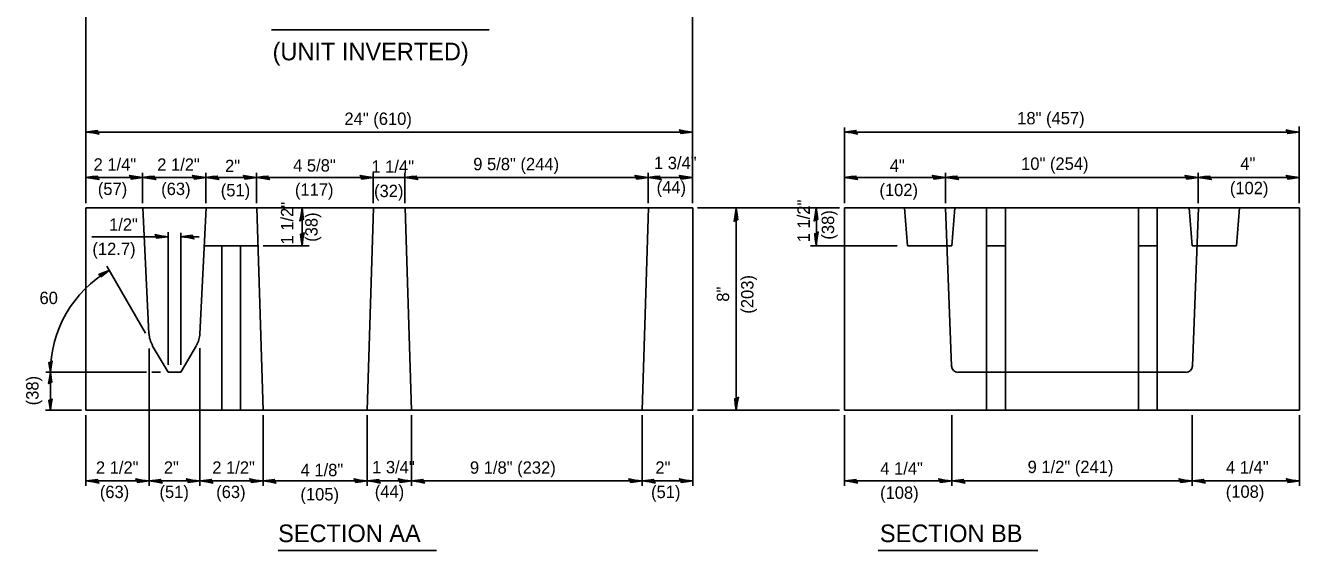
# Model space of a CAD drawing. Extents: x -313 to 1047, y -988 to -455.
# Drawn here: x -205.3 to -13.1, y -680.9 to -601.7 of the extents above; entities that cross this region are included whole.
import ezdxf

# ---------------------------------------------------------------- set-up
doc = ezdxf.new("R2010")
doc.units = 0
for name, color, linetype in [('Design_EX_Roadway Dimensions', 7, 'Continuous'), ('Sheets_General Details', 7, 'Continuous'), ('Topo_Building', 7, 'Continuous')]:
    doc.layers.add(name, color=color, linetype=linetype)

msp = doc.modelspace()

# ---------------------------------------------------------------- linework, layer by layer
at = {"layer": 'Design_EX_Roadway Dimensions'}
for p, q in [((-196.23, -565.44), (-196.23, -628.49)), ((-104.71, -571.76), (-104.71, -628.49)), ((-81.77, -617.09), (-81.77, -628.53)), ((-13.14, -616.95), (-13.14, -628.53)), ((-196.23, -617.77), (-104.71, -617.77)), ((-81.77, -617.77), (-13.14, -617.77)), ((-196.23, -624.64), (-187.67, -624.64)), ((-187.67, -623.91), (-187.67, -628.49)), ((-187.67, -624.64), (-178.15, -624.64)), ((-178.15, -623.91), (-178.15, -628.49)), ((-178.15, -624.64), (-170.5, -624.64)), ((-170.5, -623.91), (-170.5, -628.49)), ((-170.5, -624.64), (-152.88, -624.64)), ((-152.88, -623.91), (-152.88, -628.49)), ((-152.88, -624.64), (-148.11, -624.64)), ((-148.11, -623.91), (-148.11, -628.49)), ((-148.11, -624.64), (-111.39, -624.64)), ((-111.39, -623.91), (-111.39, -628.49)), ((-111.39, -624.64), (-104.71, -624.64)), ((-81.77, -624.64), (-66.53, -624.64)), ((-66.53, -623.91), (-66.53, -628.53)), ((-66.53, -624.64), (-28.39, -624.64)), ((-28.39, -623.91), (-28.39, -628.53)), ((-28.39, -624.64), (-13.14, -624.64)), ((-163.62, -634.94), (-163.62, -629.22)), ((-103.93, -629.22), (-82.51, -629.22)), ((-98.11, -659.76), (-98.11, -629.22)), ((-85.99, -634.94), (-85.99, -629.22)), ((-195.36, -633.57), (-183.83, -633.57)), ((-183.83, -632.9), (-183.83, -652.89)), ((-181.9, -632.96), (-181.9, -652.89)), ((-181.9, -633.57), (-179.16, -633.57)), ((-169.5, -634.94), (-162.56, -634.94)), ((-73.81, -634.94), (-86.9, -634.94)), ((-187.26, -648.13), (-193.07, -638.01)), ((-186.66, -650.46), (-186.66, -671.16)), ((-179.06, -650.37), (-179.06, -671.16)), ((-187.08, -654.03), (-202.3, -654.03)), ((-201.59, -659.76), (-201.59, -654.03)), ((-184.97, -654.03), (-186.3, -654.03)), ((-196.87, -659.76), (-202.33, -659.76)), ((-196.23, -660.49), (-196.23, -671.16)), ((-169.5, -660.49), (-169.5, -671.16)), ((-153.79, -660.49), (-153.79, -671.16)), ((-147.11, -660.49), (-147.11, -671.16)), ((-112.31, -660.49), (-112.31, -671.16)), ((-104.67, -660.49), (-104.67, -671.16)), ((-82.51, -659.76), (-103.93, -659.76)), ((-81.77, -660.49), (-81.77, -671.16)), ((-65.57, -660.49), (-65.57, -671.16)), ((-29.31, -660.49), (-29.31, -671.16)), ((-13.1, -660.49), (-13.1, -671.16)), ((-196.23, -670.42), (-186.71, -670.42)), ((-186.71, -670.42), (-179.06, -670.42)), ((-179.06, -670.42), (-169.54, -670.42)), ((-169.54, -670.42), (-153.79, -670.42)), ((-153.79, -670.42), (-147.11, -670.42)), ((-147.11, -670.42), (-112.31, -670.42)), ((-112.31, -670.42), (-104.67, -670.42)), ((-81.77, -670.42), (-65.57, -670.42)), ((-65.57, -670.42), (-29.31, -670.42)), ((-29.31, -670.42), (-13.1, -670.42))]:
    msp.add_line(p, q, dxfattribs=at)
for points in [[(-194.45, -617.82), (-194.49, -617.54), (-195.27, -617.63), (-196.23, -617.77), (-195.18, -617.91), (-194.26, -618.09), (-194.45, -617.82), (-194.49, -617.63), (-195.59, -617.77), (-194.4, -618), (-194.58, -617.73), (-195.09, -617.77), (-194.58, -617.86)], [(-106.5, -617.73), (-106.45, -618), (-105.67, -617.91), (-104.71, -617.77), (-105.77, -617.63), (-106.68, -617.45), (-106.5, -617.73), (-106.45, -617.91), (-105.35, -617.77), (-106.54, -617.54), (-106.36, -617.82), (-105.86, -617.77), (-106.36, -617.68)], [(-79.99, -617.82), (-80.03, -617.54), (-80.81, -617.63), (-81.77, -617.77), (-80.72, -617.91), (-79.81, -618.09), (-79.99, -617.82), (-80.03, -617.63), (-81.13, -617.77), (-79.94, -618), (-80.13, -617.73), (-80.63, -617.77), (-80.13, -617.86)], [(-14.93, -617.73), (-14.88, -618), (-14.11, -617.91), (-13.14, -617.77), (-14.2, -617.63), (-15.11, -617.45), (-14.93, -617.73), (-14.88, -617.91), (-13.79, -617.77), (-14.98, -617.54), (-14.79, -617.82), (-14.29, -617.77), (-14.79, -617.68)], [(-194.45, -624.69), (-194.49, -624.41), (-195.27, -624.5), (-196.23, -624.64), (-195.18, -624.78), (-194.26, -624.96), (-194.45, -624.69), (-194.49, -624.5), (-195.59, -624.64), (-194.4, -624.87), (-194.58, -624.59), (-195.09, -624.64), (-194.58, -624.73)], [(-189.46, -624.59), (-189.41, -624.87), (-188.63, -624.78), (-187.67, -624.64), (-188.72, -624.5), (-189.64, -624.32), (-189.46, -624.59), (-189.41, -624.78), (-188.31, -624.64), (-189.5, -624.41), (-189.32, -624.69), (-188.81, -624.64), (-189.32, -624.55)], [(-185.89, -624.69), (-185.93, -624.41), (-186.71, -624.5), (-187.67, -624.64), (-186.62, -624.78), (-185.7, -624.96), (-185.89, -624.69), (-185.93, -624.5), (-187.03, -624.64), (-185.84, -624.87), (-186.02, -624.59), (-186.53, -624.64), (-186.02, -624.73)], [(-179.93, -624.59), (-179.89, -624.87), (-179.11, -624.78), (-178.15, -624.64), (-179.2, -624.5), (-180.12, -624.32), (-179.93, -624.59), (-179.89, -624.78), (-178.79, -624.64), (-179.98, -624.41), (-179.8, -624.69), (-179.29, -624.64), (-179.8, -624.55)], [(-176.36, -624.69), (-176.41, -624.41), (-177.19, -624.5), (-178.15, -624.64), (-177.09, -624.78), (-176.18, -624.96), (-176.36, -624.69), (-176.41, -624.5), (-177.51, -624.64), (-176.32, -624.87), (-176.5, -624.59), (-177, -624.64), (-176.5, -624.73)], [(-172.29, -624.59), (-172.24, -624.87), (-171.46, -624.78), (-170.5, -624.64), (-171.56, -624.5), (-172.47, -624.32), (-172.29, -624.59), (-172.24, -624.78), (-171.14, -624.64), (-172.33, -624.41), (-172.15, -624.69), (-171.65, -624.64), (-172.15, -624.55)], [(-168.72, -624.69), (-168.76, -624.41), (-169.54, -624.5), (-170.5, -624.64), (-169.45, -624.78), (-168.53, -624.96), (-168.72, -624.69), (-168.76, -624.5), (-169.86, -624.64), (-168.67, -624.87), (-168.85, -624.59), (-169.36, -624.64), (-168.85, -624.73)], [(-154.66, -624.59), (-154.62, -624.87), (-153.84, -624.78), (-152.88, -624.64), (-153.93, -624.5), (-154.84, -624.32), (-154.66, -624.59), (-154.62, -624.78), (-153.52, -624.64), (-154.71, -624.41), (-154.52, -624.69), (-154.02, -624.64), (-154.52, -624.55)], [(-146.33, -624.69), (-146.38, -624.41), (-147.15, -624.5), (-148.11, -624.64), (-147.06, -624.78), (-146.15, -624.96), (-146.33, -624.69), (-146.38, -624.5), (-147.47, -624.64), (-146.28, -624.87), (-146.47, -624.59), (-146.97, -624.64), (-146.47, -624.73)], [(-113.18, -624.59), (-113.14, -624.87), (-112.36, -624.78), (-111.39, -624.64), (-112.45, -624.5), (-113.37, -624.32), (-113.18, -624.59), (-113.14, -624.78), (-112.04, -624.64), (-113.23, -624.41), (-113.04, -624.69), (-112.54, -624.64), (-113.04, -624.55)], [(-109.61, -624.69), (-109.66, -624.41), (-110.43, -624.5), (-111.39, -624.64), (-110.34, -624.78), (-109.43, -624.96), (-109.61, -624.69), (-109.66, -624.5), (-110.75, -624.64), (-109.56, -624.87), (-109.75, -624.59), (-110.25, -624.64), (-109.75, -624.73)], [(-106.5, -624.59), (-106.45, -624.87), (-105.67, -624.78), (-104.71, -624.64), (-105.77, -624.5), (-106.68, -624.32), (-106.5, -624.59), (-106.45, -624.78), (-105.35, -624.64), (-106.54, -624.41), (-106.36, -624.69), (-105.86, -624.64), (-106.36, -624.55)], [(-79.99, -624.69), (-80.03, -624.41), (-80.81, -624.5), (-81.77, -624.64), (-80.72, -624.78), (-79.81, -624.96), (-79.99, -624.69), (-80.03, -624.5), (-81.13, -624.64), (-79.94, -624.87), (-80.13, -624.59), (-80.63, -624.64), (-80.13, -624.73)], [(-68.31, -624.59), (-68.27, -624.87), (-67.49, -624.78), (-66.53, -624.64), (-67.58, -624.5), (-68.5, -624.32), (-68.31, -624.59), (-68.27, -624.78), (-67.17, -624.64), (-68.36, -624.41), (-68.18, -624.69), (-67.67, -624.64), (-68.18, -624.55)], [(-64.74, -624.69), (-64.79, -624.41), (-65.57, -624.5), (-66.53, -624.64), (-65.47, -624.78), (-64.56, -624.96), (-64.74, -624.69), (-64.79, -624.5), (-65.89, -624.64), (-64.7, -624.87), (-64.88, -624.59), (-65.38, -624.64), (-64.88, -624.73)], [(-30.18, -624.59), (-30.13, -624.87), (-29.35, -624.78), (-28.39, -624.64), (-29.44, -624.5), (-30.36, -624.32), (-30.18, -624.59), (-30.13, -624.78), (-29.03, -624.64), (-30.22, -624.41), (-30.04, -624.69), (-29.54, -624.64), (-30.04, -624.55)], [(-26.61, -624.69), (-26.65, -624.41), (-27.43, -624.5), (-28.39, -624.64), (-27.34, -624.78), (-26.42, -624.96), (-26.61, -624.69), (-26.65, -624.5), (-27.75, -624.64), (-26.56, -624.87), (-26.74, -624.59), (-27.25, -624.64), (-26.74, -624.73)], [(-14.93, -624.59), (-14.88, -624.87), (-14.11, -624.78), (-13.14, -624.64), (-14.2, -624.5), (-15.11, -624.32), (-14.93, -624.59), (-14.88, -624.78), (-13.79, -624.64), (-14.98, -624.41), (-14.79, -624.69), (-14.29, -624.64), (-14.79, -624.55)], [(-163.67, -631), (-163.39, -630.96), (-163.49, -630.18), (-163.62, -629.22), (-163.76, -630.27), (-163.94, -631.19), (-163.67, -631), (-163.49, -630.96), (-163.62, -629.86), (-163.85, -631.05), (-163.58, -630.87), (-163.62, -630.36), (-163.72, -630.87)], [(-98.15, -631.05), (-97.88, -631), (-97.97, -630.23), (-98.11, -629.26), (-98.24, -630.32), (-98.43, -631.23), (-98.15, -631.05), (-97.97, -631), (-98.11, -629.91), (-98.33, -631.1), (-98.06, -630.91), (-98.11, -630.41), (-98.2, -630.91)], [(-86.08, -631), (-85.8, -630.96), (-85.89, -630.18), (-86.03, -629.22), (-86.17, -630.27), (-86.35, -631.19), (-86.08, -631), (-85.89, -630.96), (-86.03, -629.86), (-86.26, -631.05), (-85.99, -630.87), (-86.03, -630.36), (-86.12, -630.87)], [(-185.61, -633.53), (-185.56, -633.8), (-184.79, -633.71), (-183.83, -633.57), (-184.88, -633.44), (-185.79, -633.25), (-185.61, -633.53), (-185.56, -633.71), (-184.47, -633.57), (-185.66, -633.34), (-185.47, -633.62), (-184.97, -633.57), (-185.47, -633.48)], [(-180.12, -633.62), (-180.16, -633.34), (-180.94, -633.44), (-181.9, -633.57), (-180.85, -633.71), (-179.93, -633.89), (-180.12, -633.62), (-180.16, -633.44), (-181.26, -633.57), (-180.07, -633.8), (-180.25, -633.53), (-180.76, -633.57), (-180.25, -633.66)], [(-163.58, -633.16), (-163.85, -633.2), (-163.76, -633.98), (-163.62, -634.94), (-163.48, -633.89), (-163.3, -632.97), (-163.58, -633.16), (-163.76, -633.2), (-163.62, -634.3), (-163.39, -633.11), (-163.67, -633.29), (-163.62, -633.8), (-163.53, -633.29)], [(-85.99, -633.06), (-86.26, -633.11), (-86.17, -633.89), (-86.03, -634.85), (-85.89, -633.8), (-85.71, -632.88), (-85.99, -633.06), (-86.17, -633.11), (-86.03, -634.21), (-85.8, -633.02), (-86.08, -633.2), (-86.03, -633.71), (-85.94, -633.2)], [(-194.06, -639.4), (-193.9, -639.58), (-193.38, -639.16), (-192.7, -638.65), (-193.55, -638.99), (-194.3, -639.26), (-194.06, -639.4), (-193.92, -639.5), (-193.19, -638.93), (-194.15, -639.28), (-193.92, -639.37), (-193.57, -639.14), (-193.96, -639.29)], [(-201.57, -652.48), (-201.8, -652.53), (-201.7, -653.19), (-201.59, -654.03), (-201.46, -653.13), (-201.33, -652.34), (-201.57, -652.48), (-201.72, -652.54), (-201.59, -653.46), (-201.41, -652.46), (-201.61, -652.61), (-201.58, -653.03), (-201.52, -652.62)], [(-201.61, -655.59), (-201.38, -655.53), (-201.48, -654.88), (-201.59, -654.03), (-201.71, -654.94), (-201.85, -655.73), (-201.61, -655.59), (-201.46, -655.52), (-201.59, -654.6), (-201.77, -655.6), (-201.57, -655.46), (-201.59, -655.03), (-201.66, -655.44)], [(-201.57, -658.2), (-201.8, -658.25), (-201.7, -658.91), (-201.59, -659.76), (-201.46, -658.85), (-201.33, -658.06), (-201.57, -658.2), (-201.72, -658.27), (-201.59, -659.19), (-201.41, -658.19), (-201.61, -658.33), (-201.58, -658.75), (-201.52, -658.35)], [(-98.06, -657.97), (-98.33, -658.02), (-98.24, -658.79), (-98.11, -659.76), (-97.97, -658.7), (-97.78, -657.79), (-98.06, -657.97), (-98.24, -658.02), (-98.11, -659.12), (-97.88, -657.93), (-98.15, -658.11), (-98.11, -658.61), (-98.01, -658.11)], [(-194.45, -670.47), (-194.49, -670.2), (-195.27, -670.28), (-196.23, -670.42), (-195.18, -670.56), (-194.26, -670.74), (-194.45, -670.47), (-194.49, -670.28), (-195.59, -670.42), (-194.4, -670.65), (-194.58, -670.38), (-195.09, -670.42), (-194.58, -670.51)], [(-188.5, -670.38), (-188.45, -670.65), (-187.67, -670.56), (-186.71, -670.42), (-187.76, -670.28), (-188.68, -670.1), (-188.5, -670.38), (-188.45, -670.56), (-187.35, -670.42), (-188.54, -670.2), (-188.36, -670.47), (-187.85, -670.42), (-188.36, -670.33)], [(-184.92, -670.47), (-184.97, -670.2), (-185.75, -670.28), (-186.71, -670.42), (-185.66, -670.56), (-184.74, -670.74), (-184.92, -670.47), (-184.97, -670.28), (-186.07, -670.42), (-184.88, -670.65), (-185.06, -670.38), (-185.56, -670.42), (-185.06, -670.51)], [(-180.85, -670.38), (-180.8, -670.65), (-180.03, -670.56), (-179.06, -670.42), (-180.12, -670.28), (-181.03, -670.1), (-180.85, -670.38), (-180.8, -670.56), (-179.7, -670.42), (-180.9, -670.2), (-180.71, -670.47), (-180.21, -670.42), (-180.71, -670.33)], [(-177.28, -670.47), (-177.32, -670.2), (-178.1, -670.28), (-179.06, -670.42), (-178.01, -670.56), (-177.09, -670.74), (-177.28, -670.47), (-177.32, -670.28), (-178.42, -670.42), (-177.23, -670.65), (-177.41, -670.38), (-177.92, -670.42), (-177.41, -670.51)], [(-171.33, -670.38), (-171.28, -670.65), (-170.5, -670.56), (-169.54, -670.42), (-170.59, -670.28), (-171.51, -670.1), (-171.33, -670.38), (-171.28, -670.56), (-170.18, -670.42), (-171.37, -670.2), (-171.19, -670.47), (-170.69, -670.42), (-171.19, -670.33)], [(-167.75, -670.47), (-167.8, -670.2), (-168.58, -670.28), (-169.54, -670.42), (-168.49, -670.56), (-167.57, -670.74), (-167.75, -670.47), (-167.8, -670.28), (-168.9, -670.42), (-167.71, -670.65), (-167.89, -670.38), (-168.4, -670.42), (-167.89, -670.51)], [(-155.58, -670.38), (-155.53, -670.65), (-154.75, -670.56), (-153.79, -670.42), (-154.84, -670.28), (-155.76, -670.1), (-155.58, -670.38), (-155.53, -670.56), (-154.43, -670.42), (-155.62, -670.2), (-155.44, -670.47), (-154.94, -670.42), (-155.44, -670.33)], [(-152.01, -670.47), (-152.05, -670.2), (-152.83, -670.28), (-153.79, -670.42), (-152.74, -670.56), (-151.82, -670.74), (-152.01, -670.47), (-152.05, -670.28), (-153.15, -670.42), (-151.96, -670.65), (-152.14, -670.38), (-152.65, -670.42), (-152.14, -670.51)], [(-148.89, -670.38), (-148.85, -670.65), (-148.07, -670.56), (-147.11, -670.42), (-148.16, -670.28), (-149.08, -670.1), (-148.89, -670.38), (-148.85, -670.56), (-147.75, -670.42), (-148.94, -670.2), (-148.75, -670.47), (-148.25, -670.42), (-148.75, -670.33)], [(-145.32, -670.47), (-145.37, -670.2), (-146.15, -670.28), (-147.11, -670.42), (-146.05, -670.56), (-145.14, -670.74), (-145.32, -670.47), (-145.37, -670.28), (-146.47, -670.42), (-145.28, -670.65), (-145.46, -670.38), (-145.96, -670.42), (-145.46, -670.51)], [(-114.1, -670.38), (-114.05, -670.65), (-113.27, -670.56), (-112.31, -670.42), (-113.37, -670.28), (-114.28, -670.1), (-114.1, -670.38), (-114.05, -670.56), (-112.95, -670.42), (-114.14, -670.2), (-113.96, -670.47), (-113.46, -670.42), (-113.96, -670.33)], [(-110.53, -670.47), (-110.57, -670.2), (-111.35, -670.28), (-112.31, -670.42), (-111.26, -670.56), (-110.34, -670.74), (-110.53, -670.47), (-110.57, -670.28), (-111.67, -670.42), (-110.48, -670.65), (-110.66, -670.38), (-111.17, -670.42), (-110.66, -670.51)], [(-106.45, -670.38), (-106.41, -670.65), (-105.63, -670.56), (-104.67, -670.42), (-105.72, -670.28), (-106.64, -670.1), (-106.45, -670.38), (-106.41, -670.56), (-105.31, -670.42), (-106.5, -670.2), (-106.31, -670.47), (-105.81, -670.42), (-106.31, -670.33)], [(-79.99, -670.47), (-80.03, -670.2), (-80.81, -670.28), (-81.77, -670.42), (-80.72, -670.56), (-79.81, -670.74), (-79.99, -670.47), (-80.03, -670.28), (-81.13, -670.42), (-79.94, -670.65), (-80.13, -670.38), (-80.63, -670.42), (-80.13, -670.51)], [(-67.35, -670.38), (-67.31, -670.65), (-66.53, -670.56), (-65.57, -670.42), (-66.62, -670.28), (-67.53, -670.1), (-67.35, -670.38), (-67.31, -670.56), (-66.21, -670.42), (-67.4, -670.2), (-67.22, -670.47), (-66.71, -670.42), (-67.22, -670.33)], [(-63.78, -670.47), (-63.83, -670.2), (-64.61, -670.28), (-65.57, -670.42), (-64.51, -670.56), (-63.6, -670.74), (-63.78, -670.47), (-63.83, -670.28), (-64.93, -670.42), (-63.73, -670.65), (-63.92, -670.38), (-64.42, -670.42), (-63.92, -670.51)], [(-31.09, -670.38), (-31.05, -670.65), (-30.27, -670.56), (-29.31, -670.42), (-30.36, -670.28), (-31.28, -670.1), (-31.09, -670.38), (-31.05, -670.56), (-29.95, -670.42), (-31.14, -670.2), (-30.95, -670.47), (-30.45, -670.42), (-30.95, -670.33)], [(-27.52, -670.47), (-27.57, -670.2), (-28.34, -670.28), (-29.31, -670.42), (-28.25, -670.56), (-27.34, -670.74), (-27.52, -670.47), (-27.57, -670.28), (-28.66, -670.42), (-27.47, -670.65), (-27.66, -670.38), (-28.16, -670.42), (-27.66, -670.51)], [(-14.88, -670.38), (-14.84, -670.65), (-14.06, -670.56), (-13.1, -670.42), (-14.15, -670.28), (-15.07, -670.1), (-14.88, -670.38), (-14.84, -670.56), (-13.74, -670.42), (-14.93, -670.2), (-14.75, -670.47), (-14.24, -670.42), (-14.75, -670.33)]]:
    msp.add_lwpolyline(points, dxfattribs=at)
msp.add_arc((-183.82, -654.03), 17.76, 119.9863, 180, dxfattribs=at)
at = {"layer": 'Sheets_General Details'}
for p, q in [((-168.22, -602.33), (-135.39, -602.33)), ((-167.22, -680.92), (-143.32, -680.92)), ((-76.66, -680.92), (-52.61, -680.92))]:
    msp.add_line(p, q, dxfattribs=at)
at = {"layer": 'Topo_Building'}
for p, q in [((-196.23, -629.22), (-196.23, -659.76)), ((-196.23, -629.22), (-104.67, -629.22)), ((-187.62, -629.22), (-187.62, -629.22)), ((-186.71, -648.22), (-187.62, -629.22)), ((-179.02, -648.22), (-178.1, -629.22)), ((-178.1, -629.22), (-178.1, -629.22)), ((-170.46, -629.22), (-170.46, -629.22)), ((-169.5, -659.76), (-170.46, -629.22)), ((-153.79, -659.76), (-152.83, -629.22)), ((-152.83, -629.22), (-152.83, -629.22)), ((-148.07, -629.22), (-148.07, -629.22)), ((-147.11, -659.76), (-148.07, -629.22)), ((-111.35, -629.22), (-112.31, -659.76)), ((-111.35, -629.22), (-111.35, -629.22)), ((-104.67, -629.22), (-104.67, -659.76)), ((-81.77, -629.22), (-13.1, -629.22)), ((-81.77, -629.22), (-81.77, -659.76)), ((-72.71, -629.22), (-72.71, -629.22)), ((-72.25, -634.94), (-72.71, -629.22)), ((-65.61, -653.12), (-66.53, -629.22)), ((-65.57, -634.94), (-65.11, -629.22)), ((-65.11, -629.22), (-65.11, -629.22)), ((-60.35, -629.22), (-60.35, -659.76)), ((-57.46, -629.22), (-57.46, -659.76)), ((-37.41, -629.22), (-37.41, -659.76)), ((-34.57, -629.22), (-34.57, -659.76)), ((-29.76, -629.22), (-29.76, -629.22)), ((-29.31, -634.94), (-29.76, -629.22)), ((-28.34, -629.22), (-29.26, -653.12)), ((-22.62, -634.94), (-22.16, -629.22)), ((-22.16, -629.22), (-22.16, -629.22)), ((-13.1, -629.22), (-13.1, -659.76)), ((-178.38, -634.94), (-170.27, -634.94)), ((-175.72, -634.94), (-175.72, -659.76)), ((-172.88, -634.94), (-172.88, -659.76)), ((-72.25, -634.94), (-72.25, -634.94)), ((-72.25, -634.94), (-65.57, -634.94)), ((-65.57, -634.94), (-65.57, -634.94)), ((-60.35, -634.94), (-57.46, -634.94)), ((-37.41, -634.94), (-34.57, -634.94)), ((-29.31, -634.94), (-29.31, -634.94)), ((-29.31, -634.94), (-22.62, -634.94)), ((-22.62, -634.94), (-22.62, -634.94)), ((-183.83, -654.03), (-186.21, -649.96)), ((-181.9, -654.03), (-179.52, -649.96)), ((-183.83, -654.03), (-183.83, -654.03)), ((-181.9, -654.03), (-183.83, -654.03)), ((-181.9, -654.03), (-181.9, -654.03)), ((-64.65, -654.03), (-30.22, -654.03)), ((-196.23, -659.76), (-104.67, -659.76)), ((-169.5, -659.76), (-169.5, -659.76)), ((-153.79, -659.76), (-153.79, -659.76)), ((-147.11, -659.76), (-147.11, -659.76)), ((-112.31, -659.76), (-112.31, -659.76)), ((-81.77, -659.76), (-13.1, -659.76))]:
    msp.add_line(p, q, dxfattribs=at)
for centre, radius, start, end in [((-182.9, -648.02), 3.81, 182.7639, 210.0897), ((-182.83, -648.02), 3.81, 329.9103, 357.2361), ((-64.65, -653.08), 0.952, 182.2188, 270), ((-30.22, -653.08), 0.952, 270, 357.7812)]:
    msp.add_arc(centre, radius, start, end, dxfattribs=at)

# ---------------------------------------------------------------- texts
at = {"layer": 'Design_EX_Roadway Dimensions'}
for s, height, p in [('24" (610)', 1.865, (-157.22, -616.7)), ('18" (457)', 1.865, (-55.7, -616.61)), ('2 1/4"', 1.865, (-195.07, -623.6)), ('2 1/2"', 1.865, (-185.47, -623.62)), ('2"', 1.865, (-175.23, -623.82)), ('4 5/8"', 1.865, (-164.96, -623.74)), ('1 1/4"', 1.865, (-153.15, -623.92)), ('9 5/8" (244)', 1.8653, (-137.78, -623.54)), ('1 3/4"', 1.865, (-110.51, -623.37)), ('4"', 1.865, (-74.93, -623.78)), ('10" (254)', 1.865, (-55.11, -623.48)), ('4"', 1.865, (-22.04, -623.48)), ('(57)', 1.865, (-194.43, -627.27)), ('(63)', 1.865, (-184.87, -627.28)), ('(51)', 1.865, (-175.88, -627.48)), ('(117)', 1.865, (-164.69, -627.4)), ('(32)', 1.865, (-152.75, -627.59)), ('(44)', 1.865, (-110.11, -627.04)), ('(102)', 1.865, (-76.49, -627.44)), ('(102)', 1.865, (-23.61, -627.15)), ('1/2"', 1.865, (-192.74, -632.67)), ('(12.7)', 1.865, (-195.25, -636.34)), ('60', 1.865, (-203.23, -643.73)), ('2 1/2"', 1.865, (-194.72, -669.33)), ('2"', 1.865, (-184.47, -669.33)), ('2 1/2"', 1.865, (-177.16, -669.33)), ('4 1/8"', 1.865, (-163.83, -669.7)), ('1 3/4"', 1.865, (-153.04, -669.27)), ('9 1/8" (232)', 1.8653, (-138.28, -669.33)), ('2"', 1.865, (-110.3, -669.34)), ('4 1/4"', 1.865, (-76.36, -669.46)), ('9 1/2" (241)', 1.8653, (-54.13, -669.23)), ('4 1/4"', 1.865, (-24.19, -669.3)), ('(63)', 1.865, (-194.13, -673)), ('(51)', 1.865, (-185.13, -673)), ('(63)', 1.865, (-176.57, -673)), ('(105)', 1.865, (-163.86, -673.36)), ('(44)', 1.865, (-152.64, -672.94)), ('(51)', 1.865, (-110.95, -673.01)), ('(108)', 1.865, (-76.39, -673.12)), ('(108)', 1.865, (-24.23, -672.96))]:
    msp.add_text(s, height=height, dxfattribs=at).set_placement(p)
for s, p in [('1 1/2"', (-164.94, -634.74)), ('1 1/2"', (-86.99, -634.41)), ('(38)', (-161.27, -634.34)), ('(38)', (-83.33, -634.01)), ('(203)', (-95.5, -645.18)), ('8"', (-99.17, -643.38)), ('(38)', (-203.38, -659.01))]:
    msp.add_text(s, height=1.865, rotation=90, dxfattribs=at).set_placement(p)
at = {"layer": 'Sheets_General Details'}
for s, height, p in [('(UNIT INVERTED)', 2.6564, (-168.06, -606.95)), ('SECTION AA', 2.656, (-167.22, -679.65)), ('SECTION BB', 2.656, (-76.42, -679.65))]:
    msp.add_text(s, height=height, dxfattribs=at).set_placement(p)

doc.saveas('drawing.dxf')
